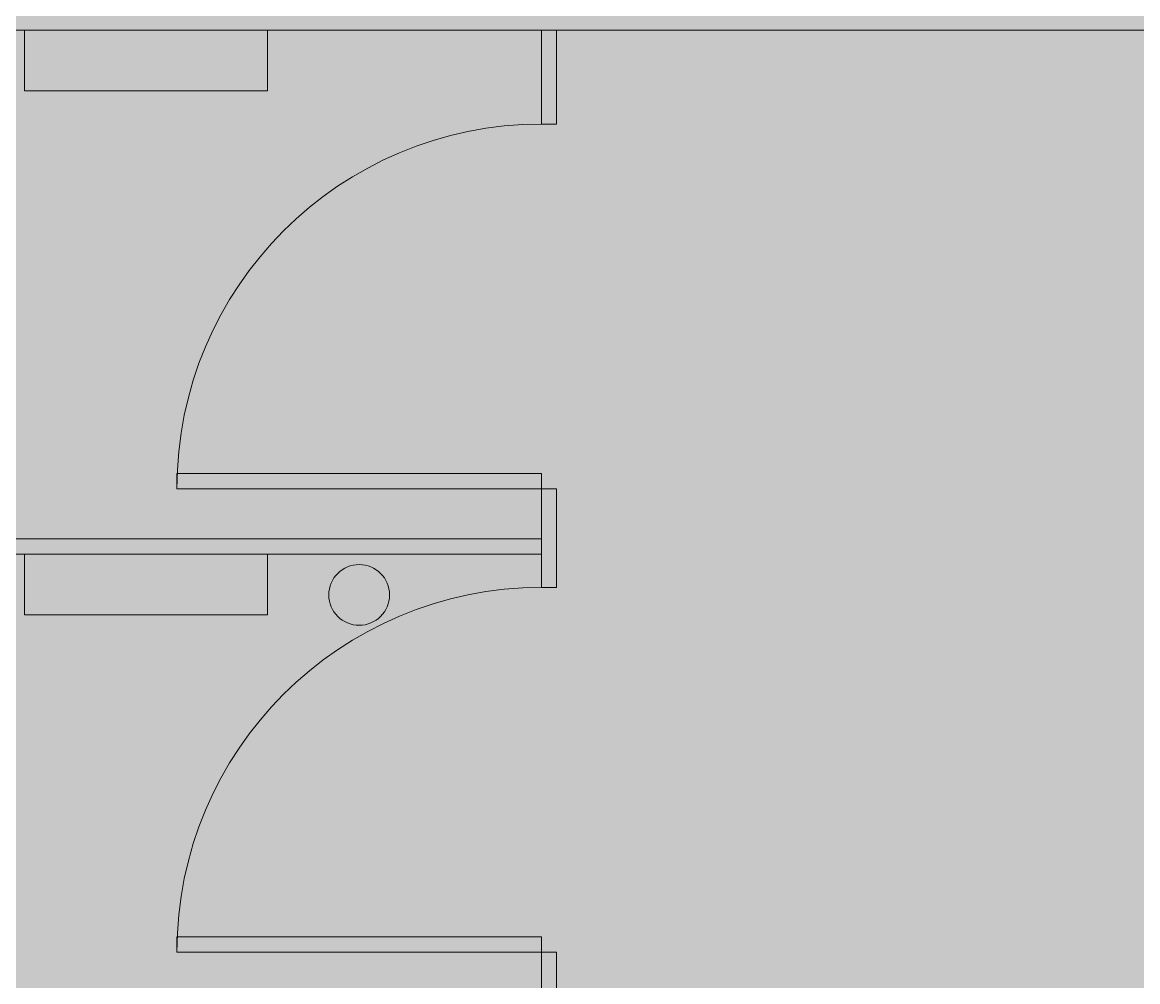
# Model space of a CAD drawing. Header units: inches. Extents: x -865 to 1895, y -762 to 1388.
# Drawn here: x 714.3 to 787.7, y -2.2 to 60.9 of the extents above; entities that cross this region are included whole.
import ezdxf

# ---------------------------------------------------------------- set-up
doc = ezdxf.new("R2010")
doc.units = ezdxf.units.IN
doc.header["$MEASUREMENT"] = 0
for name, color, linetype, lineweight in [('4th Floor Revit Background_dwg', 8, 'Continuous', 9), ('A-DETL-GENF', 92, 'Continuous', 9), ('A-EXIST-CORE', 7, 'Continuous', 9), ('A-FLOR-TOIL-ACCS', 7, 'Continuous', 9), ('A-FLOR-TPTN', 7, 'Continuous', 9), ('P-EXIST-FIXT', 7, 'Continuous', 9)]:
    doc.layers.add(name, color=color, linetype=linetype, lineweight=lineweight)

# ---------------------------------------------------------------- blocks, each defined once
blk = doc.blocks.new('4th Floor Revit Background_dwg-1506688-4th Floor New Construction - Partition Plan')
at = {"lineweight": 9}
blk.add_line((1845.104, 901.393), (1919.031, 901.393), dxfattribs=at)
at = {"layer": 'A-EXIST-CORE', "flags": 128}
blk.add_lwpolyline([(1845.104, 753.018), (1845.104, 901.393), (1980.729, 901.393), (1980.729, 836.893), (1959.729, 836.893), (1959.729, 830.643), (2012.729, 830.643), (2012.729, 739.768)], dxfattribs=at)
at = {"layer": 'A-FLOR-TOIL-ACCS', "flags": 128}
for points in [[(1887.066, 897.393), (1871.066, 897.393), (1871.066, 901.393), (1887.066, 901.393)], [(1887.066, 862.893), (1871.066, 862.893), (1871.066, 866.893), (1887.066, 866.893)]]:
    blk.add_lwpolyline(points, close=True, dxfattribs=at)
at = {"layer": 'A-FLOR-TPTN'}
for p, q in [((1845.104, 867.893), (1905.104, 867.893)), ((1845.104, 866.893), (1905.104, 866.893))]:
    blk.add_line(p, q, dxfattribs=at)
at = {"layer": 'A-FLOR-TPTN', "flags": 128}
blk.add_lwpolyline([(1906.104, 901.393), (1906.104, 895.205), (1905.104, 895.205), (1905.104, 901.393)], dxfattribs=at)
for points in [[(1881.104, 871.205), (1905.104, 871.205), (1906.104, 871.205), (1906.104, 864.705), (1905.104, 864.705), (1905.104, 871.205), (1905.104, 872.205), (1881.104, 872.205)], [(1881.104, 840.705), (1905.104, 840.705), (1905.104, 841.705), (1881.104, 841.705)], [(1906.104, 840.705), (1905.104, 840.705), (1905.104, 817.268), (1906.104, 817.268)]]:
    blk.add_lwpolyline(points, close=True, dxfattribs=at)
at = {"layer": 'A-FLOR-TPTN'}
for centre in [(1905.104, 871.205), (1905.104, 840.705)]:
    blk.add_arc(centre, 24, 90, 180, dxfattribs=at)
at = {"layer": 'P-EXIST-FIXT'}
blk.add_circle((1893.104, 864.213), 2, dxfattribs=at)

msp = doc.modelspace()

# ---------------------------------------------------------------- hatches: boundary and pattern name
at = {"layer": 'A-DETL-GENF'}
h = msp.add_hatch(color=9, dxfattribs=at)
h.paths.add_polyline_path([(393.156, -162.72), (541.056, -162.72), (541.056, -147.944), (752.681, -147.944), (752.681, -162.72), (867.192, -162.72), (867.192, 64.405), (393.156, 64.405), (393.156, 24.53), (402.642, 24.53), (402.642, -19.47), (393.156, -19.47), (393.156, -77.47), (402.642, -77.47), (402.642, -121.47), (393.156, -121.47), (393.156, -158.22)], flags=0)
h.paths.add_polyline_path([(1527.087, -162.72), (1527.087, 68.308), (1241.087, 68.308), (1241.087, -162.72), (1517.613, -162.72)], flags=0)
h.paths.add_polyline_path([(159.665, -160.845), (261.142, -160.845), (261.142, -120.86), (251.642, -120.86), (251.642, -76.86), (261.642, -76.86), (261.642, -18.86), (251.642, -18.86), (251.642, 25.14), (261.142, 25.14), (261.142, 62.362), (177.394, 62.362), (95.514, 144.242), (38.045, 144.242), (38.045, 18.14), (1.059, 18.14), (1.059, -160.845), (153.68, -160.845)], flags=0)
h.paths.add_polyline_path([(-353.512, 330.778), (-327.349, 330.778), (-209.17, 448.957), (-318.991, 558.753), (-389.629, 558.753), (-389.629, 773.499), (-505.564, 773.499), (-505.564, 330.778), (-374.018, 330.778)], flags=0)

# ---------------------------------------------------------------- block references
at = {"layer": '4th Floor Revit Background_dwg', "color": 7}
msp.add_blockref('4th Floor Revit Background_dwg-1506688-4th Floor New Construction - Partition Plan', (-1156.673, -840.988), dxfattribs=at)

doc.saveas('drawing.dxf')
